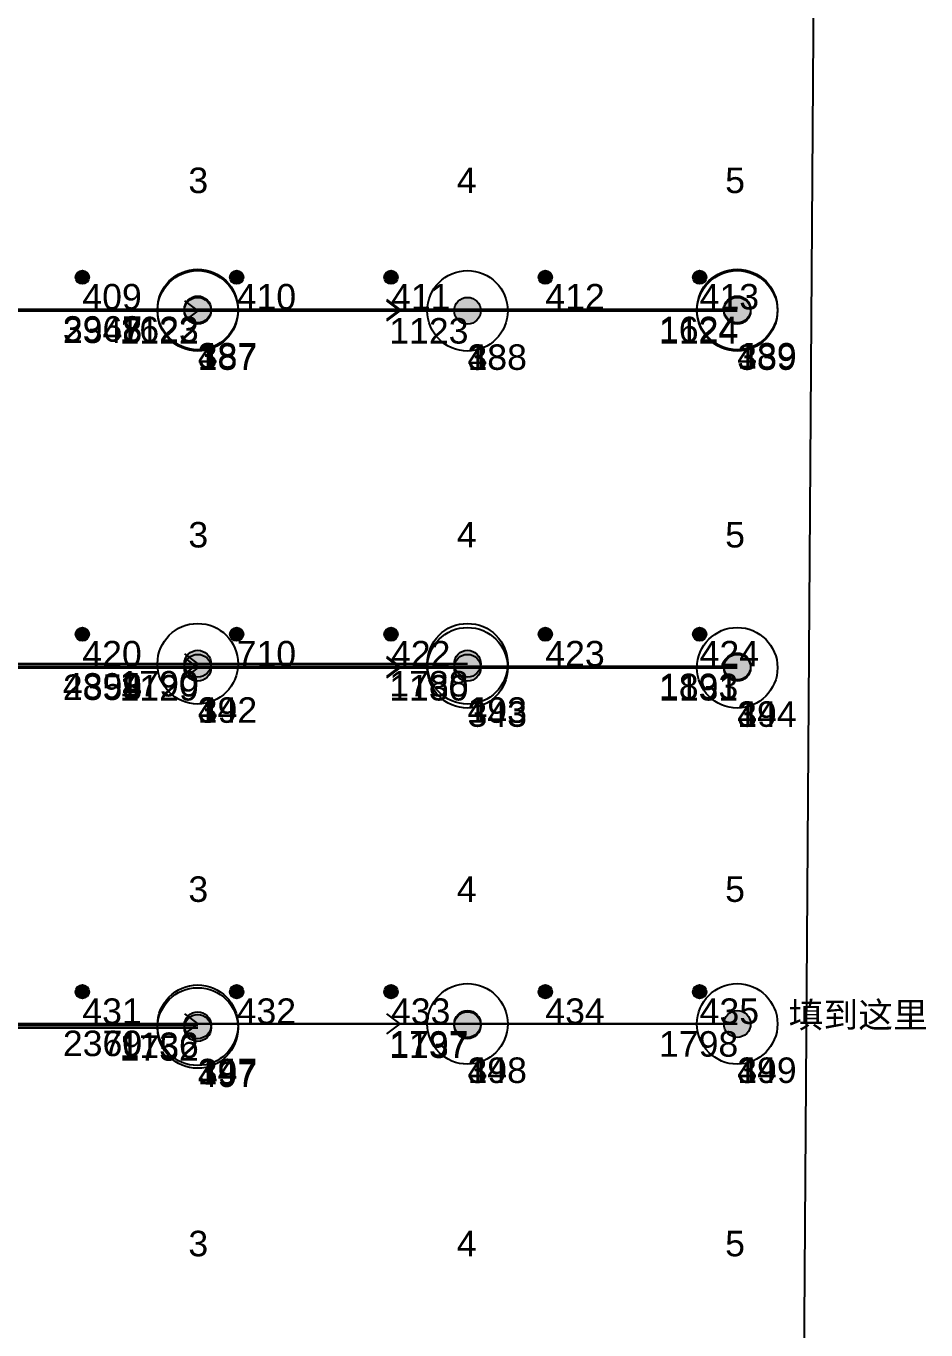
# Model space of a CAD drawing. Header units: millimetres. Extents: x 1508 to 209369, y 3688 to 146097.
# Drawn here: x 161361 to 168066, y 31442 to 41154 of the extents above; entities that cross this region are included whole.
import ezdxf

# ---------------------------------------------------------------- set-up
doc = ezdxf.new("R2010")
doc.units = ezdxf.units.MM
for name, color, linetype, true_color in [('Ndc8_Activity_DuiGao_Erceng', 1, 'Continuous', 0xff0000), ('Ndc8_Activity_DuiGao_ErcengID', 1, 'Continuous', 0xff0000), ('Ndc8_Activity_DuiGao_Sanceng', 1, 'Continuous', 0xff0000), ('Ndc8_Activity_DuiGao_SancengID', 1, 'Continuous', 0xff0000), ('Ndc8_Activity_DuiGao_Yiceng', 1, 'Continuous', 0xff0000), ('Ndc8_Activity_DuiGao_YicengID', 1, 'Continuous', 0xff0000), ('Ndc8_Cluster', 7, 'Continuous', 0x808000), ('Ndc8_Point', 7, 'Continuous', 0x000080), ('Ndc8_PointID', 7, 'Continuous', 0x000080), ('Ndc8_SD2_Bwd_LoadOperation', 5, 'Continuous', 0x0000ff), ('Ndc8_SD2_Bwd_LoadOperationID', 5, 'Continuous', 0x0000ff), ('Ndc8_SD2_Fwd_NoForkAutoAdjust', 5, 'Continuous', 0x0000ff), ('Ndc8_SD2_Fwd_NoForkAutoAdjustID', 5, 'Continuous', 0x0000ff), ('Ndc8_Spot', 1, 'Continuous', 0xff0000), ('Ndc8_SpotID', 1, 'Continuous', 0xff0000), ('Ndc8_Text', 7, 'Continuous', 0x000000)]:
    doc.layers.add(name, color=color, linetype=linetype, true_color=true_color)
doc.styles.add('Ndc8Style', font='arial.ttf', dxfattribs={"height": 0.2})

msp = doc.modelspace()

# ---------------------------------------------------------------- hatches: boundary and pattern name
at = {"layer": 'Ndc8_Point'}
h = msp.add_hatch(color=256, dxfattribs=at)
edge = h.paths.add_edge_path(flags=0)
edge.add_arc((162640, 39043), 100, 0, 360)
h = msp.add_hatch(color=256, dxfattribs=at)
edge = h.paths.add_edge_path(flags=0)
edge.add_arc((166660, 39043), 100, 0, 360)
h = msp.add_hatch(color=256, dxfattribs=at)
edge = h.paths.add_edge_path(flags=0)
edge.add_arc((162640, 39033), 100, 0, 360)
h = msp.add_hatch(color=256, dxfattribs=at)
edge = h.paths.add_edge_path(flags=0)
edge.add_arc((164650, 39033), 100, 0, 360)
h = msp.add_hatch(color=256, dxfattribs=at)
edge = h.paths.add_edge_path(flags=0)
edge.add_arc((166660, 39033), 100, 0, 360)
h = msp.add_hatch(color=256, dxfattribs=at)
edge = h.paths.add_edge_path(flags=0)
edge.add_arc((162640, 36404), 100, 0, 360)
h = msp.add_hatch(color=256, dxfattribs=at)
edge = h.paths.add_edge_path(flags=0)
edge.add_arc((162640, 36374), 100, 0, 360)
h = msp.add_hatch(color=256, dxfattribs=at)
edge = h.paths.add_edge_path(flags=0)
edge.add_arc((164650, 36404), 100, 0, 360)
h = msp.add_hatch(color=256, dxfattribs=at)
edge = h.paths.add_edge_path(flags=0)
edge.add_arc((164650, 36374), 100, 0, 360)
h = msp.add_hatch(color=256, dxfattribs=at)
edge = h.paths.add_edge_path(flags=0)
edge.add_arc((166660, 36384), 100, 0, 360)
h = msp.add_hatch(color=256, dxfattribs=at)
edge = h.paths.add_edge_path(flags=0)
edge.add_arc((166660, 36374), 100, 0, 360)
h = msp.add_hatch(color=256, dxfattribs=at)
edge = h.paths.add_edge_path(flags=0)
edge.add_arc((162640, 33711), 100, 0, 360)
h = msp.add_hatch(color=256, dxfattribs=at)
edge = h.paths.add_edge_path(flags=0)
edge.add_arc((164650, 33721), 100, 0, 360)
h = msp.add_hatch(color=256, dxfattribs=at)
edge = h.paths.add_edge_path(flags=0)
edge.add_arc((164650, 33711), 100, 0, 360)
h = msp.add_hatch(color=256, dxfattribs=at)
edge = h.paths.add_edge_path(flags=0)
edge.add_arc((166660, 33721), 100, 0, 360)
h = msp.add_hatch(color=256, dxfattribs=at)
edge = h.paths.add_edge_path(flags=0)
edge.add_arc((162640, 33691), 100, 0, 360)
at = {"layer": 'Ndc8_Spot'}
h = msp.add_hatch(color=256, dxfattribs=at)
edge = h.paths.add_edge_path(flags=0)
edge.add_arc((161780, 39283), 50, 0, 360)
h = msp.add_hatch(color=256, dxfattribs=at)
edge = h.paths.add_edge_path(flags=0)
edge.add_arc((162930, 39283), 50, 0, 360)
h = msp.add_hatch(color=256, dxfattribs=at)
edge = h.paths.add_edge_path(flags=0)
edge.add_arc((164080, 39283), 50, 0, 360)
h = msp.add_hatch(color=256, dxfattribs=at)
edge = h.paths.add_edge_path(flags=0)
edge.add_arc((165230, 39283), 50, 0, 360)
h = msp.add_hatch(color=256, dxfattribs=at)
edge = h.paths.add_edge_path(flags=0)
edge.add_arc((166380, 39283), 50, 0, 360)
h = msp.add_hatch(color=256, dxfattribs=at)
edge = h.paths.add_edge_path(flags=0)
edge.add_arc((161780, 36624), 50, 0, 360)
h = msp.add_hatch(color=256, dxfattribs=at)
edge = h.paths.add_edge_path(flags=0)
edge.add_arc((162930, 36624), 50, 0, 360)
h = msp.add_hatch(color=256, dxfattribs=at)
edge = h.paths.add_edge_path(flags=0)
edge.add_arc((164080, 36624), 50, 0, 360)
h = msp.add_hatch(color=256, dxfattribs=at)
edge = h.paths.add_edge_path(flags=0)
edge.add_arc((165230, 36624), 50, 0, 360)
h = msp.add_hatch(color=256, dxfattribs=at)
edge = h.paths.add_edge_path(flags=0)
edge.add_arc((166380, 36624), 50, 0, 360)
h = msp.add_hatch(color=256, dxfattribs=at)
edge = h.paths.add_edge_path(flags=0)
edge.add_arc((161780, 33961), 50, 0, 360)
h = msp.add_hatch(color=256, dxfattribs=at)
edge = h.paths.add_edge_path(flags=0)
edge.add_arc((162930, 33961), 50, 0, 360)
h = msp.add_hatch(color=256, dxfattribs=at)
edge = h.paths.add_edge_path(flags=0)
edge.add_arc((164080, 33961), 50, 0, 360)
h = msp.add_hatch(color=256, dxfattribs=at)
edge = h.paths.add_edge_path(flags=0)
edge.add_arc((165230, 33961), 50, 0, 360)
h = msp.add_hatch(color=256, dxfattribs=at)
edge = h.paths.add_edge_path(flags=0)
edge.add_arc((166380, 33961), 50, 0, 360)

# ---------------------------------------------------------------- linework, layer by layer
at = {"layer": 'Ndc8_Activity_DuiGao_Erceng'}
for centre in [(162640, 39043), (164650, 39033), (166660, 39033), (162640, 36404), (164650, 36374), (166660, 36374), (162640, 33711), (164650, 33721), (166660, 33721)]:
    msp.add_circle(centre, 300, dxfattribs=at)
at = {"layer": 'Ndc8_Activity_DuiGao_Sanceng'}
for centre in [(162640, 39043), (166660, 39043), (164650, 39033), (162640, 36404), (164650, 36404), (166660, 36374), (164650, 33721), (166660, 33721), (162640, 33691)]:
    msp.add_circle(centre, 300, dxfattribs=at)
at = {"layer": 'Ndc8_Activity_DuiGao_Yiceng'}
for centre in [(166660, 39043), (162640, 39033), (164650, 39033), (162640, 36404), (164650, 36404), (166660, 36374), (162640, 33711), (164650, 33721), (166660, 33721)]:
    msp.add_circle(centre, 300, dxfattribs=at)
at = {"layer": 'Ndc8_Cluster'}
msp.add_lwpolyline([(149537, 58404), (146829, 57489), (146826, 16554), (167060, 16960), (167340, 57062), (162737, 58184), (157408, 60638), (157408, 60638), (157408, 60638)], close=True, dxfattribs=at)
at = {"layer": 'Ndc8_Point'}
for centre in [(162640, 39043), (166660, 39043), (162640, 39033), (164650, 39033), (166660, 39033), (162640, 36404), (162640, 36374), (164650, 36404), (164650, 36374), (166660, 36384), (166660, 36374), (162640, 33711), (164650, 33721), (164650, 33711), (166660, 33721), (162640, 33691)]:
    msp.add_circle(centre, 100, dxfattribs=at)
at = {"layer": 'Ndc8_SD2_Bwd_LoadOperation'}
for points in [[(162540, 39108), (162640, 39033), (162540, 38958)], [(164047, 39118), (164147, 39043), (164047, 38968)], [(164047, 39108), (164147, 39033), (164047, 38958)], [(156609, 39043), (166660, 39043)], [(156609, 39043), (162640, 39043)], [(156609, 39033), (162640, 39033)], [(156609, 39033), (164650, 39033)], [(156609, 39033), (166660, 39033)], [(162540, 36479), (162640, 36404), (162540, 36329)], [(162540, 36449), (162640, 36374), (162540, 36299)], [(164047, 36459), (164147, 36384), (164047, 36309)], [(164047, 36449), (164147, 36374), (164047, 36299)], [(156609, 36404), (162640, 36404)], [(156609, 36404), (164650, 36404)], [(156609, 36384), (166660, 36384)], [(156609, 36374), (164650, 36374)], [(156609, 36374), (166660, 36374)], [(156609, 33721), (164650, 33721)], [(156609, 33721), (166660, 33721)], [(156609, 33711), (162640, 33711)], [(162540, 33796), (162640, 33721), (162540, 33646)], [(164047, 33796), (164147, 33721), (164047, 33646)], [(156609, 33691), (162640, 33691)]]:
    msp.add_lwpolyline(points, dxfattribs=at)
at = {"layer": 'Ndc8_SD2_Fwd_NoForkAutoAdjust'}
for points in [[(166660, 39043), (156609, 39043)], [(162640, 39043), (156609, 39043)], [(166660, 39033), (156609, 39033)], [(164650, 39033), (156609, 39033)], [(162640, 39033), (156609, 39033)], [(162640, 36404), (156609, 36404)], [(164650, 36404), (156609, 36404)], [(166660, 36384), (156609, 36384)], [(166660, 36374), (156609, 36374)], [(164650, 36374), (156609, 36374)], [(166660, 33721), (156609, 33721)], [(164650, 33721), (156609, 33721)], [(162640, 33711), (156609, 33711)], [(162640, 33691), (156609, 33691)]]:
    msp.add_lwpolyline(points, dxfattribs=at)
at = {"layer": 'Ndc8_Spot'}
for centre in [(161780, 39283), (162930, 39283), (164080, 39283), (165230, 39283), (166380, 39283), (161780, 36624), (162930, 36624), (164080, 36624), (165230, 36624), (166380, 36624), (161780, 33961), (162930, 33961), (164080, 33961), (165230, 33961), (166380, 33961)]:
    msp.add_circle(centre, 50, dxfattribs=at)

# ---------------------------------------------------------------- texts
at = {"layer": 'Ndc8_Activity_DuiGao_ErcengID', "style": 'Ndc8Style'}
for s, p in [('337', (162640, 38603)), ('338', (164650, 38593)), ('339', (166660, 38593)), ('342', (162640, 35964)), ('343', (164650, 35934)), ('344', (166660, 35934)), ('347', (162640, 33271)), ('348', (164650, 33281)), ('349', (166660, 33281))]:
    msp.add_text(s, height=190, dxfattribs=at).set_placement(p)
at = {"layer": 'Ndc8_Activity_DuiGao_SancengID', "style": 'Ndc8Style'}
for s, p in [('487', (162640, 38603)), ('488', (164650, 38593)), ('489', (166660, 38603)), ('492', (162640, 35964)), ('493', (164650, 35964)), ('494', (166660, 35934)), ('497', (162640, 33251)), ('498', (164650, 33281)), ('499', (166660, 33281))]:
    msp.add_text(s, height=190, dxfattribs=at).set_placement(p)
at = {"layer": 'Ndc8_Activity_DuiGao_YicengID', "style": 'Ndc8Style'}
for s, p in [('187', (162640, 38593)), ('188', (164650, 38593)), ('189', (166660, 38603)), ('192', (162640, 35964)), ('193', (164650, 35964)), ('194', (166660, 35934)), ('197', (162640, 33271)), ('198', (164650, 33281)), ('199', (166660, 33281))]:
    msp.add_text(s, height=190, dxfattribs=at).set_placement(p)
at = {"layer": 'Ndc8_PointID', "style": 'Ndc8Style'}
for s, p in [('1623', (162057, 38799)), ('1122', (162057, 38789)), ('1123', (164067, 38789)), ('1624', (166077, 38799)), ('1124', (166077, 38789)), ('1790', (162057, 36160)), ('1788', (164067, 36160)), ('1893', (166077, 36140)), ('1129', (162057, 36130)), ('1130', (164067, 36130)), ('1131', (166077, 36130)), ('1136', (162057, 33467)), ('1752', (162057, 33447)), ('1797', (164067, 33477)), ('1137', (164067, 33467)), ('1798', (166077, 33477))]:
    msp.add_text(s, height=190, dxfattribs=at).set_placement(p)
at = {"layer": 'Ndc8_SD2_Bwd_LoadOperationID', "style": 'Ndc8Style'}
for s, p in [('3967', (161635, 38803)), ('2347', (161635, 38793)), ('4893', (161635, 36144)), ('2358', (161635, 36134)), ('2369', (161635, 33481))]:
    msp.add_text(s, height=190, dxfattribs=at).set_placement(p)
at = {"layer": 'Ndc8_SD2_Fwd_NoForkAutoAdjustID', "style": 'Ndc8Style'}
for s, p in [('3968', (161635, 38803)), ('2348', (161635, 38793)), ('4894', (161635, 36144)), ('2359', (161635, 36134)), ('2370', (161635, 33481))]:
    msp.add_text(s, height=190, dxfattribs=at).set_placement(p)
at = {"layer": 'Ndc8_SpotID', "style": 'Ndc8Style'}
for s, p in [('409', (161780, 39043)), ('410', (162930, 39043)), ('411', (164080, 39043)), ('412', (165230, 39043)), ('413', (166380, 39043)), ('420', (161780, 36384)), ('710', (162930, 36384)), ('422', (164080, 36384)), ('423', (165230, 36384)), ('424', (166380, 36384)), ('431', (161780, 33721)), ('432', (162930, 33721)), ('433', (164080, 33721)), ('434', (165230, 33721)), ('435', (166380, 33721))]:
    msp.add_text(s, height=190, dxfattribs=at).set_placement(p)
at = {"layer": 'Ndc8_Text', "char_height": 190, "attachment_point": 1, "style": 'Ndc8Style'}
for s, insert, width in [('3', (162570, 40100), 322), ('4', (164570, 40100), 322), ('5', (166570, 40100), 322), ('3', (162570, 37460), 322), ('4', (164570, 37460), 322), ('5', (166570, 37460), 322), ('3', (162570, 34820), 322), ('4', (164570, 34820), 322), ('5', (166570, 34820), 322), ('填到这里', (167043, 33883), 2577), ('3', (162570, 32180), 322), ('4', (164570, 32180), 322), ('5', (166570, 32180), 322)]:
    msp.add_mtext(s, dxfattribs=dict(at, insert=insert, width=width))

doc.saveas('drawing.dxf')
